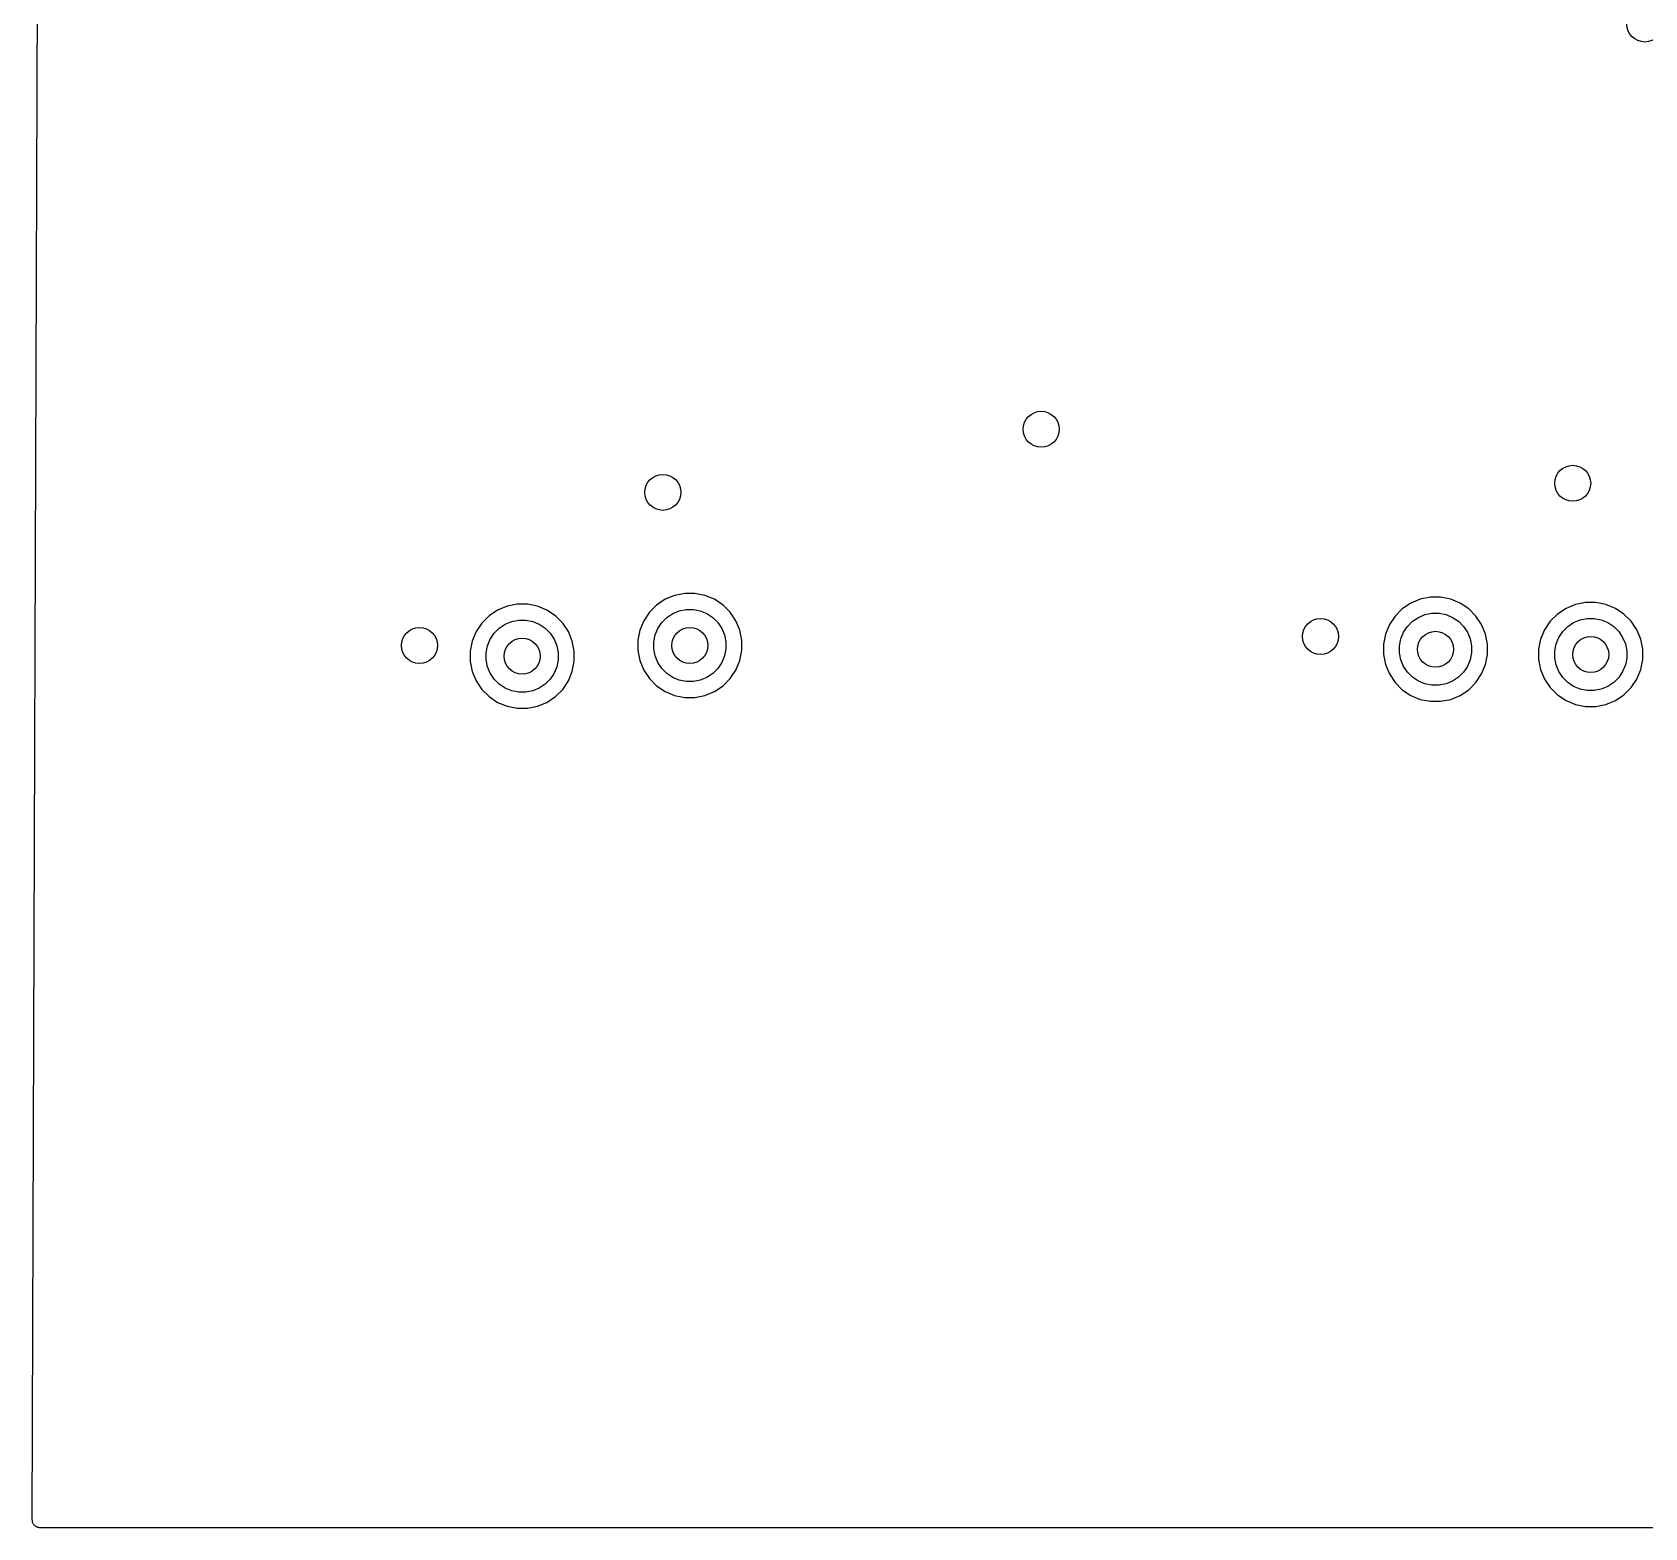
# Model space of a CAD drawing. Extents: x 1.98 to 5.9, y -3.93 to -1.98.
# Drawn here: x 2.626 to 3.331, y -3.929 to -3.275 of the extents above; entities that cross this region are included whole.
import ezdxf

# ---------------------------------------------------------------- set-up
doc = ezdxf.new("R2010")
doc.units = 0
doc.header["$MEASUREMENT"] = 0
doc.layers.add('BLACK', color=7, linetype='CONTINUOUS')

msp = doc.modelspace()

# ---------------------------------------------------------------- linework, layer by layer
at = {"layer": 'BLACK', "linetype": 'CONTINUOUS'}
for p, q in [((2.62733, -3.54543), (2.62835, -3.24989)), ((2.90261, -3.52315), (2.89888, -3.52564)), ((2.90675, -3.52143), (2.90261, -3.52315)), ((2.91115, -3.52056), (2.90675, -3.52143)), ((2.91563, -3.52056), (2.91115, -3.52056)), ((2.92002, -3.52143), (2.91563, -3.52056)), ((2.92416, -3.52315), (2.92002, -3.52143)), ((2.92789, -3.52564), (2.92416, -3.52315)), ((3.23262, -3.52312), (3.22848, -3.52484)), ((3.23702, -3.52225), (3.23262, -3.52312)), ((3.2415, -3.52225), (3.23702, -3.52225)), ((3.24589, -3.52312), (3.2415, -3.52225)), ((3.25003, -3.52484), (3.24589, -3.52312)), ((2.82566, -3.53036), (2.82249, -3.53353)), ((2.82938, -3.52787), (2.82566, -3.53036)), ((2.83352, -3.52616), (2.82938, -3.52787)), ((2.83792, -3.52528), (2.83352, -3.52616)), ((2.8424, -3.52528), (2.83792, -3.52528)), ((2.84679, -3.52616), (2.8424, -3.52528)), ((2.85093, -3.52787), (2.84679, -3.52616)), ((2.85466, -3.53036), (2.85093, -3.52787)), ((2.85783, -3.53353), (2.85466, -3.53036)), ((2.89572, -3.52881), (2.89323, -3.53253)), ((2.89888, -3.52564), (2.89572, -3.52881)), ((2.90335, -3.53107), (2.90593, -3.52935)), ((2.90593, -3.52935), (2.90879, -3.52816)), ((2.90879, -3.52816), (2.91183, -3.52756)), ((2.91183, -3.52756), (2.91494, -3.52756)), ((2.91494, -3.52756), (2.91798, -3.52816)), ((2.91798, -3.52816), (2.92085, -3.52935)), ((2.92085, -3.52935), (2.92342, -3.53107)), ((2.93106, -3.52881), (2.92789, -3.52564)), ((2.93354, -3.53253), (2.93106, -3.52881)), ((3.22476, -3.52733), (3.22159, -3.5305)), ((3.22848, -3.52484), (3.22476, -3.52733)), ((3.2318, -3.53104), (3.23466, -3.52985)), ((3.23466, -3.52985), (3.23771, -3.52925)), ((3.23771, -3.52925), (3.24081, -3.52925)), ((3.24081, -3.52925), (3.24385, -3.52985)), ((3.24385, -3.52985), (3.24672, -3.53104)), ((3.25376, -3.52733), (3.25003, -3.52484)), ((3.25693, -3.5305), (3.25376, -3.52733)), ((3.29259, -3.52957), (3.28942, -3.53274)), ((3.29631, -3.52709), (3.29259, -3.52957)), ((3.30045, -3.52537), (3.29631, -3.52709)), ((3.30485, -3.5245), (3.30045, -3.52537)), ((3.30933, -3.5245), (3.30485, -3.5245)), ((3.31372, -3.52537), (3.30933, -3.5245)), ((3.31786, -3.52709), (3.31372, -3.52537)), ((3.32159, -3.52957), (3.31786, -3.52709)), ((3.32476, -3.53274), (3.32159, -3.52957)), ((2.82, -3.53726), (2.81828, -3.5414)), ((2.82249, -3.53353), (2.82, -3.53726)), ((2.82793, -3.53799), (2.83012, -3.5358)), ((2.83012, -3.5358), (2.8327, -3.53408)), ((2.8327, -3.53408), (2.83556, -3.53289)), ((2.83556, -3.53289), (2.83861, -3.53228)), ((2.83861, -3.53228), (2.84171, -3.53228)), ((2.84171, -3.53228), (2.84475, -3.53289)), ((2.84475, -3.53289), (2.84762, -3.53408)), ((2.84762, -3.53408), (2.8502, -3.5358)), ((2.8502, -3.5358), (2.85239, -3.53799)), ((2.86032, -3.53726), (2.85783, -3.53353)), ((2.86203, -3.5414), (2.86032, -3.53726)), ((2.89151, -3.53667), (2.89064, -3.54107)), ((2.89323, -3.53253), (2.89151, -3.53667)), ((2.89824, -3.53871), (2.89943, -3.53585)), ((2.89943, -3.53585), (2.90115, -3.53327)), ((2.90115, -3.53327), (2.90335, -3.53107)), ((2.92342, -3.53107), (2.92562, -3.53327)), ((2.92562, -3.53327), (2.92734, -3.53585)), ((2.92734, -3.53585), (2.92853, -3.53871)), ((2.93526, -3.53667), (2.93354, -3.53253)), ((2.93613, -3.54107), (2.93526, -3.53667)), ((3.2191, -3.53422), (3.21738, -3.53836)), ((3.22159, -3.5305), (3.2191, -3.53422)), ((3.2253, -3.53754), (3.22703, -3.53496)), ((3.22703, -3.53496), (3.22922, -3.53276)), ((3.22922, -3.53276), (3.2318, -3.53104)), ((3.24672, -3.53104), (3.2493, -3.53276)), ((3.2493, -3.53276), (3.25149, -3.53496)), ((3.25149, -3.53496), (3.25321, -3.53754)), ((3.25942, -3.53422), (3.25693, -3.5305)), ((3.26113, -3.53836), (3.25942, -3.53422)), ((3.28693, -3.53647), (3.28521, -3.54061)), ((3.28942, -3.53274), (3.28693, -3.53647)), ((3.29313, -3.53978), (3.29485, -3.53721)), ((3.29485, -3.53721), (3.29705, -3.53501)), ((3.29705, -3.53501), (3.29963, -3.53329)), ((3.29963, -3.53329), (3.30249, -3.5321)), ((3.30249, -3.5321), (3.30554, -3.5315)), ((3.30554, -3.5315), (3.30864, -3.5315)), ((3.30864, -3.5315), (3.31168, -3.5321)), ((3.31168, -3.5321), (3.31455, -3.53329)), ((3.31455, -3.53329), (3.31713, -3.53501)), ((3.31713, -3.53501), (3.31932, -3.53721)), ((3.31932, -3.53721), (3.32104, -3.53978)), ((3.32725, -3.53647), (3.32476, -3.53274)), ((3.32896, -3.54061), (3.32725, -3.53647)), ((2.81828, -3.5414), (2.81741, -3.54579)), ((2.82441, -3.54648), (2.82501, -3.54344)), ((2.82501, -3.54344), (2.8262, -3.54057)), ((2.8262, -3.54057), (2.82793, -3.53799)), ((2.85239, -3.53799), (2.85411, -3.54057)), ((2.85411, -3.54057), (2.8553, -3.54344)), ((2.8553, -3.54344), (2.85591, -3.54648)), ((2.86291, -3.54579), (2.86203, -3.5414)), ((2.86203, -3.5414), (2.86203, -3.5414)), ((2.86203, -3.5414), (2.86203, -3.5414)), ((2.89064, -3.54107), (2.89064, -3.54555)), ((2.89764, -3.54176), (2.89824, -3.53871)), ((2.89764, -3.54486), (2.89764, -3.54176)), ((2.92853, -3.53871), (2.92913, -3.54176)), ((2.92913, -3.54176), (2.92913, -3.54486)), ((2.93613, -3.54555), (2.93613, -3.54107)), ((3.21738, -3.53836), (3.21651, -3.54276)), ((3.21651, -3.54276), (3.21651, -3.54724)), ((3.22351, -3.54345), (3.22412, -3.5404)), ((3.22351, -3.54655), (3.22351, -3.54345)), ((3.22412, -3.5404), (3.2253, -3.53754)), ((3.25321, -3.53754), (3.2544, -3.5404)), ((3.2544, -3.5404), (3.25501, -3.54345)), ((3.25501, -3.54345), (3.25501, -3.54655)), ((3.26201, -3.54276), (3.26113, -3.53836)), ((3.26201, -3.54724), (3.26201, -3.54276)), ((3.28521, -3.54061), (3.28434, -3.545)), ((3.29134, -3.54569), (3.29194, -3.54265)), ((3.29194, -3.54265), (3.29313, -3.53978)), ((3.32104, -3.53978), (3.32223, -3.54265)), ((3.32223, -3.54265), (3.32283, -3.54569)), ((3.32983, -3.545), (3.32896, -3.54061)), ((2.62602, -3.92551), (2.62733, -3.54543)), ((2.81741, -3.54579), (2.81741, -3.55027)), ((2.81741, -3.55027), (2.81828, -3.55467)), ((2.82441, -3.54958), (2.82441, -3.54648)), ((2.82501, -3.55262), (2.82441, -3.54958)), ((2.85591, -3.54958), (2.8553, -3.55262)), ((2.85591, -3.54648), (2.85591, -3.54958)), ((2.86203, -3.55467), (2.86291, -3.55027)), ((2.86291, -3.55027), (2.86291, -3.54579)), ((2.89064, -3.54555), (2.89151, -3.54994)), ((2.89151, -3.54994), (2.89323, -3.55408)), ((2.89824, -3.5479), (2.89764, -3.54486)), ((2.89943, -3.55077), (2.89824, -3.5479)), ((2.90115, -3.55335), (2.89943, -3.55077)), ((2.92734, -3.55077), (2.92562, -3.55335)), ((2.92853, -3.5479), (2.92734, -3.55077)), ((2.92913, -3.54486), (2.92853, -3.5479)), ((2.93354, -3.55408), (2.93526, -3.54994)), ((2.93526, -3.54994), (2.93613, -3.54555)), ((3.21651, -3.54724), (3.21738, -3.55163)), ((3.22412, -3.54959), (3.22351, -3.54655)), ((3.2253, -3.55246), (3.22412, -3.54959)), ((3.2544, -3.54959), (3.25321, -3.55246)), ((3.25501, -3.54655), (3.2544, -3.54959)), ((3.26113, -3.55163), (3.26201, -3.54724)), ((3.28434, -3.545), (3.28434, -3.54948)), ((3.28434, -3.54948), (3.28521, -3.55388)), ((3.29134, -3.5488), (3.29134, -3.54569)), ((3.29194, -3.55184), (3.29134, -3.5488)), ((3.32283, -3.5488), (3.32223, -3.55184)), ((3.32283, -3.54569), (3.32283, -3.5488)), ((3.32896, -3.55388), (3.32983, -3.54948)), ((3.32983, -3.54948), (3.32983, -3.545)), ((2.81828, -3.55467), (2.82, -3.55881)), ((2.8262, -3.55549), (2.82501, -3.55262)), ((2.82793, -3.55807), (2.8262, -3.55549)), ((2.83012, -3.56026), (2.82793, -3.55807)), ((2.85239, -3.55807), (2.8502, -3.56026)), ((2.85411, -3.55549), (2.85239, -3.55807)), ((2.8553, -3.55262), (2.85411, -3.55549)), ((2.86032, -3.55881), (2.86203, -3.55467)), ((2.89323, -3.55408), (2.89572, -3.55781)), ((2.89572, -3.55781), (2.89888, -3.56098)), ((2.90335, -3.55554), (2.90115, -3.55335)), ((2.90593, -3.55726), (2.90335, -3.55554)), ((2.90879, -3.55845), (2.90593, -3.55726)), ((2.91183, -3.55906), (2.90879, -3.55845)), ((2.91798, -3.55845), (2.91494, -3.55906)), ((2.92085, -3.55726), (2.91798, -3.55845)), ((2.92342, -3.55554), (2.92085, -3.55726)), ((2.92562, -3.55335), (2.92342, -3.55554)), ((2.92789, -3.56098), (2.93106, -3.55781)), ((2.93106, -3.55781), (2.93354, -3.55408)), ((3.21738, -3.55163), (3.2191, -3.55577)), ((3.2191, -3.55577), (3.22159, -3.5595)), ((3.22703, -3.55504), (3.2253, -3.55246)), ((3.22922, -3.55723), (3.22703, -3.55504)), ((3.2318, -3.55895), (3.22922, -3.55723)), ((3.2493, -3.55723), (3.24672, -3.55895)), ((3.25149, -3.55504), (3.2493, -3.55723)), ((3.25321, -3.55246), (3.25149, -3.55504)), ((3.25693, -3.5595), (3.25942, -3.55577)), ((3.25942, -3.55577), (3.26113, -3.55163)), ((3.28521, -3.55388), (3.28693, -3.55802)), ((3.28693, -3.55802), (3.28942, -3.56175)), ((3.29313, -3.5547), (3.29194, -3.55184)), ((3.29485, -3.55728), (3.29313, -3.5547)), ((3.29705, -3.55948), (3.29485, -3.55728)), ((3.31932, -3.55728), (3.31713, -3.55948)), ((3.32104, -3.5547), (3.31932, -3.55728)), ((3.32223, -3.55184), (3.32104, -3.5547)), ((3.32476, -3.56175), (3.32725, -3.55802)), ((3.32725, -3.55802), (3.32896, -3.55388)), ((2.82, -3.55881), (2.82249, -3.56253)), ((2.82249, -3.56253), (2.82566, -3.5657)), ((2.82566, -3.5657), (2.82938, -3.56819)), ((2.8327, -3.56199), (2.83012, -3.56026)), ((2.83556, -3.56317), (2.8327, -3.56199)), ((2.83861, -3.56378), (2.83556, -3.56317)), ((2.84171, -3.56378), (2.83861, -3.56378)), ((2.84475, -3.56317), (2.84171, -3.56378)), ((2.84762, -3.56199), (2.84475, -3.56317)), ((2.8502, -3.56026), (2.84762, -3.56199)), ((2.85093, -3.56819), (2.85466, -3.5657)), ((2.85466, -3.5657), (2.85783, -3.56253)), ((2.85783, -3.56253), (2.86032, -3.55881)), ((2.89888, -3.56098), (2.90261, -3.56347)), ((2.90261, -3.56347), (2.90675, -3.56518)), ((2.90675, -3.56518), (2.91115, -3.56606)), ((2.91494, -3.55906), (2.91183, -3.55906)), ((2.91563, -3.56606), (2.92002, -3.56518)), ((2.92002, -3.56518), (2.92416, -3.56347)), ((2.92416, -3.56347), (2.92789, -3.56098)), ((3.22159, -3.5595), (3.22476, -3.56267)), ((3.22476, -3.56267), (3.22848, -3.56516)), ((3.22848, -3.56516), (3.23262, -3.56687)), ((3.23466, -3.56014), (3.2318, -3.55895)), ((3.23771, -3.56074), (3.23466, -3.56014)), ((3.24081, -3.56074), (3.23771, -3.56074)), ((3.24385, -3.56014), (3.24081, -3.56074)), ((3.24672, -3.55895), (3.24385, -3.56014)), ((3.24589, -3.56687), (3.25003, -3.56516)), ((3.25003, -3.56516), (3.25376, -3.56267)), ((3.25376, -3.56267), (3.25693, -3.5595)), ((3.28942, -3.56175), (3.29259, -3.56491)), ((3.29259, -3.56491), (3.29631, -3.5674)), ((3.29963, -3.5612), (3.29705, -3.55948)), ((3.30249, -3.56239), (3.29963, -3.5612)), ((3.30554, -3.56299), (3.30249, -3.56239)), ((3.30864, -3.56299), (3.30554, -3.56299)), ((3.31168, -3.56239), (3.30864, -3.56299)), ((3.31455, -3.5612), (3.31168, -3.56239)), ((3.31713, -3.55948), (3.31455, -3.5612)), ((3.31786, -3.5674), (3.32159, -3.56491)), ((3.32159, -3.56491), (3.32476, -3.56175)), ((2.82938, -3.56819), (2.83352, -3.56991)), ((2.83352, -3.56991), (2.83792, -3.57078)), ((2.83792, -3.57078), (2.8424, -3.57078)), ((2.8424, -3.57078), (2.84679, -3.56991)), ((2.84679, -3.56991), (2.85093, -3.56819)), ((2.91115, -3.56606), (2.91563, -3.56606)), ((3.23262, -3.56687), (3.23702, -3.56774)), ((3.23702, -3.56774), (3.2415, -3.56774)), ((3.2415, -3.56774), (3.24589, -3.56687)), ((3.29631, -3.5674), (3.30045, -3.56912)), ((3.30045, -3.56912), (3.30485, -3.56999)), ((3.30485, -3.56999), (3.30933, -3.56999)), ((3.30933, -3.56999), (3.31372, -3.56912)), ((3.31372, -3.56912), (3.31786, -3.5674)), ((2.62606, -3.92585), (2.62602, -3.92551)), ((2.62609, -3.92618), (2.62606, -3.92585)), ((2.62609, -3.92619), (2.62609, -3.92618)), ((2.62618, -3.92651), (2.62609, -3.92619)), ((2.62609, -3.92619), (2.62609, -3.92619)), ((2.62628, -3.92683), (2.62618, -3.92651)), ((2.62628, -3.92684), (2.62628, -3.92683)), ((2.62628, -3.92685), (2.62628, -3.92684)), ((2.62644, -3.92714), (2.62628, -3.92685)), ((2.6266, -3.92744), (2.62644, -3.92714)), ((2.6266, -3.92745), (2.6266, -3.92744)), ((2.6266, -3.92744), (2.6266, -3.92744)), ((2.62682, -3.92772), (2.6266, -3.92745)), ((2.62702, -3.92797), (2.62682, -3.92772)), ((2.62703, -3.92798), (2.62702, -3.92797)), ((2.62729, -3.92819), (2.62703, -3.92798)), ((2.62703, -3.92798), (2.62703, -3.92798)), ((2.62755, -3.92841), (2.62729, -3.92819)), ((2.62756, -3.92842), (2.62755, -3.92841)), ((2.62755, -3.92841), (2.62755, -3.92841)), ((2.62785, -3.92858), (2.62756, -3.92842)), ((2.62814, -3.92874), (2.62785, -3.92858)), ((2.62815, -3.92874), (2.62814, -3.92874)), ((2.62816, -3.92875), (2.62815, -3.92874)), ((2.62848, -3.92885), (2.62816, -3.92875)), ((2.6288, -3.92895), (2.62848, -3.92885)), ((2.62881, -3.92895), (2.6288, -3.92895)), ((2.6288, -3.92895), (2.6288, -3.92895)), ((2.62914, -3.92899), (2.62881, -3.92895)), ((2.62947, -3.92902), (2.62914, -3.92899)), ((2.62949, -3.92902), (2.62947, -3.92902)), ((2.62952, -3.92902), (2.62949, -3.92902)), ((2.62949, -3.92902), (2.62949, -3.92902)), ((2.62949, -3.92902), (2.62949, -3.92902)), ((3.60674, -3.92902), (2.62952, -3.92902))]:
    msp.add_line(p, q, dxfattribs=at)
at = {"layer": 'BLACK'}
for centre in [(3.33071, -3.27165), (3.06693, -3.44882), (3.29921, -3.47244), (2.90157, -3.47638), (2.79528, -3.54331), (2.91339, -3.54331), (3.18898, -3.53937), (3.23926, -3.545), (2.84016, -3.54803), (3.30709, -3.54724)]:
    msp.add_circle(centre, 0.00787, dxfattribs=at)

doc.saveas('drawing.dxf')
